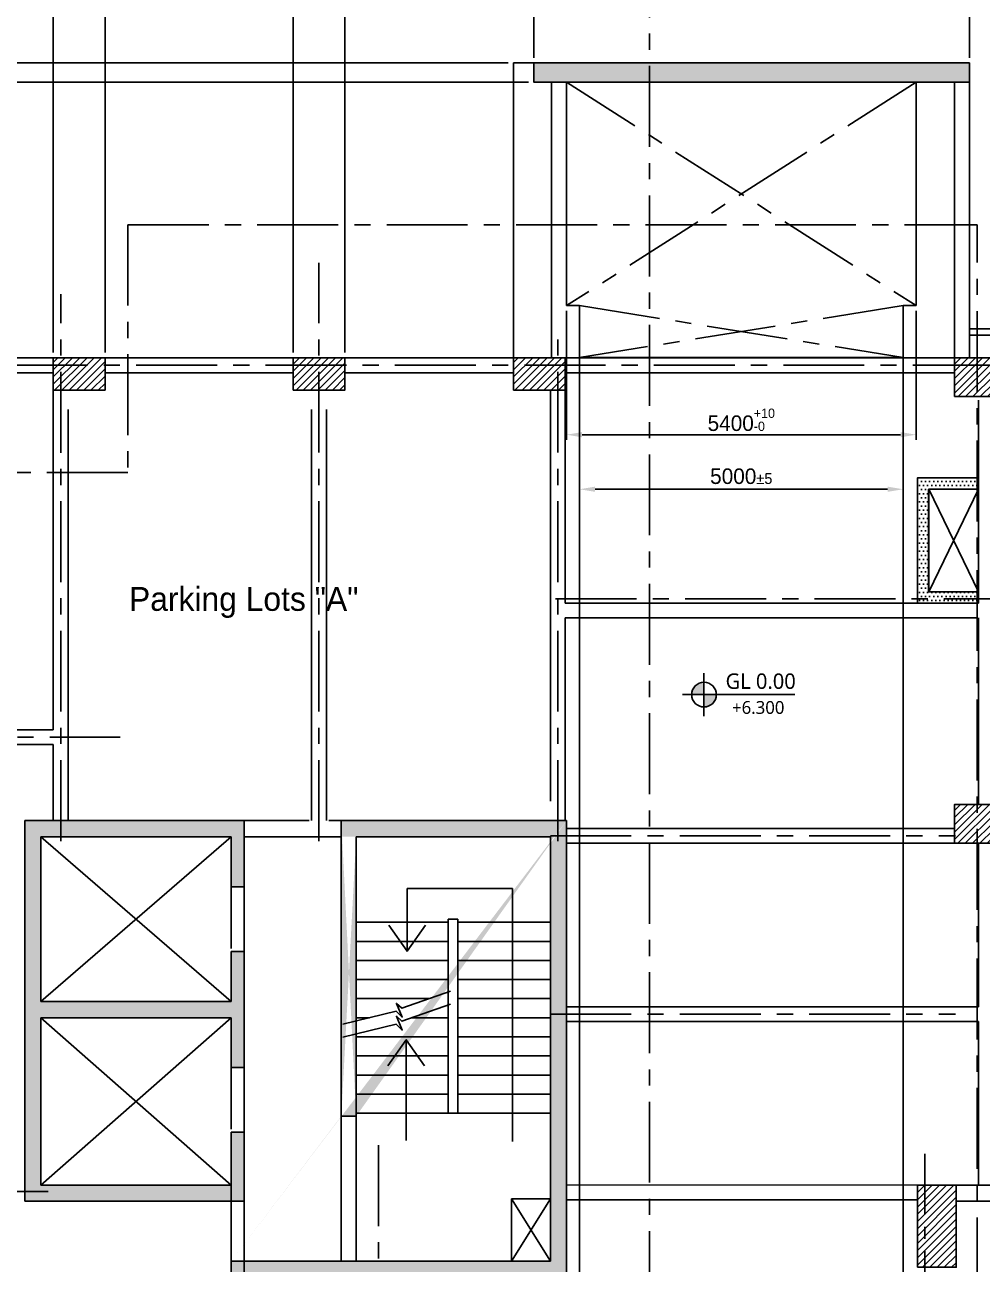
# Model space of a CAD drawing. Header units: millimetres. Extents: x -5 to 1510635, y -6 to 71285.
# Drawn here: x 455920 to 470713, y 18642 to 37788 of the extents above; entities that cross this region are included whole.
import ezdxf

# ---------------------------------------------------------------- set-up
doc = ezdxf.new("R2010")
doc.units = ezdxf.units.MM
doc.header["$LTSCALE"] = 1000
for name, pattern in [('CENTER', [2, 1.25, -0.25, 0.25, -0.25]), ('HIDDEN', [0.375, 0.25, -0.125]), ('S-BM-1ST$0$HIDDEN', [9.524999999999999, 6.35, -3.175]), ('S-COL 1ST$0$HIDDEN', [9.524999999999999, 6.35, -3.175])]:
    doc.linetypes.add(name, pattern=pattern)
for name, color, linetype in [('1', 1, 'CENTER'), ('3', 3, 'Continuous'), ('A-SYM', 6, 'Continuous'), ('MP-1', 1, 'CENTER'), ('MP-4', 4, 'HIDDEN'), ('MP-8', 8, 'Continuous'), ('S-BM-1ST$0$S-BEAM', 21, 'Continuous'), ('S-BM-1ST$0$S-BEAMS-1', 21, 'Continuous'), ('S-BM-1ST$0$S-HATCH-DROP', 11, 'Continuous'), ('S-BM-1ST$0$SDIM-2', 11, 'Continuous'), ('S-COL 1ST$0$GRD RC WALL', 31, 'Continuous'), ('S-COL 1ST$0$S-COL-1', 31, 'Continuous'), ('S-COL 1ST$0$S-COL-HATCH', 11, 'Continuous'), ('S-COL 1ST$0$S-RCWALL', 31, 'Continuous'), ('S-COL 1ST$0$S-RCWALL-HACH', 21, 'Continuous'), ('S-CUTL', 11, 'Continuous'), ('S-GRID', 11, 'CENTER'), ('SDIM-2', 11, 'Continuous')]:
    doc.layers.add(name, color=color, linetype=linetype)
doc.layers.add('OPENING ELE 0.09', color=35, linetype='Continuous', lineweight=9)
doc.styles.add('GHD', font='OUTLINE', dxfattribs={"bigfont": 'GHD'})
doc.styles.add('TEXT', font='romans.shx', dxfattribs={"width": 0.75})
doc.styles.add('맑은고딕', font='malgun.ttf', dxfattribs={"height": 800})
doc.dimstyles.new('MET-100', dxfattribs={"dimscale": 100, "dimtxt": 2, "dimasz": 2, "dimexe": 2, "dimexo": 2, "dimgap": 0.5, "dimtad": 1, "dimdec": 0, "dimdsep": 46, "dimtxsty": 'TEXT', "dimblk1": 'OBLIQUE', "dimblk2": 'OBLIQUE', "dimsah": 1, "dimcen": 0, "dimdle": 2, "dimclrd": 11, "dimclre": 11, "dimclrt": 21, "dimadec": 0, "dimazin": 0, "dimtfac": 0.8, "dimtdec": 0, "dimtofl": 0, "dimtmove": 0, "dimatfit": 3, "dimfxl": 1, "dimtolj": 1, "dimtzin": 0, "dimarcsym": 0})
doc.dimstyles.new('MPS2', dxfattribs={"dimscale": 100, "dimtxt": 3, "dimasz": 3, "dimexe": 1, "dimexo": 1, "dimgap": 1, "dimtad": 1, "dimzin": 12, "dimdsep": 46, "dimtxsty": 'Standard', "dimcen": 1, "dimclrd": 1, "dimclre": 1, "dimclrt": 7, "dimazin": 2, "dimtfac": 1, "dimtmove": 0, "dimatfit": 3, "dimfxl": 1, "dimarcsym": 0})
pattern_1 = [(0, (0, 0), (31.75, 63.5), [0, -63.5])]

# ---------------------------------------------------------------- blocks, each defined once
blk = doc.blocks.new('S-COL 1ST')
at = {"layer": 'S-COL 1ST$0$S-COL-HATCH'}
h = blk.add_hatch(dxfattribs=at)
h.set_pattern_fill('ANSI31', color=256, scale=25)
h.set_pattern_definition([(45, (7474.717989202589, 18780), (-56.1266007566822, 56.12660075668221), [])])
h.paths.add_polyline_path([(4007211.345289174, -137938.8001942993), (4008011.345289174, -137938.8001942993), (4008011.345289174, -137438.8001942993), (4007211.345289174, -137438.8001942993)])
h = blk.add_hatch(dxfattribs=at)
h.set_pattern_fill('ANSI31', color=256, scale=25)
h.set_pattern_definition([(45, (10979.71798920305, 18780), (-56.1266007566822, 56.12660075668221), [])])
h.paths.add_polyline_path([(4010916.345289174, -137938.8001942993), (4011716.345289174, -137938.8001942993), (4011716.345289174, -137438.8001942993), (4010916.345289174, -137438.8001942993)])
h = blk.add_hatch(dxfattribs=at)
h.set_pattern_fill('ANSI31', color=256, scale=25)
h.set_pattern_definition([(45, (14584.71798920259, 18780), (-56.1266007566822, 56.12660075668221), [])])
h.paths.add_polyline_path([(4014321.345289174, -137938.8001942993), (4015121.345289174, -137938.8001942993), (4015121.345289174, -137438.8001942993), (4014321.345289174, -137438.8001942993)])
h = blk.add_hatch(dxfattribs=at)
h.set_pattern_fill('ANSI31', color=256, scale=25)
h.set_pattern_definition([(45, (21199.71798920259, 18780), (-56.1266007566822, 56.12660075668221), [])])
h.paths.add_polyline_path([(4021136.345289174, -138038.8001942993), (4021736.345289174, -138038.8001942993), (4021736.345289174, -137438.8001942993), (4021136.345289174, -137438.8001942993)])
h = blk.add_hatch(dxfattribs=at)
h.set_pattern_fill('ANSI31', color=256, scale=25)
h.set_pattern_definition([(45, (14235, 11880), (-56.1266007566822, 56.12660075668221), [])])
h.paths.add_polyline_path([(4021136.345289174, -144938.8001942993), (4021736.345289174, -144938.8001942993), (4021736.345289174, -144338.8001942993), (4021136.345289174, -144338.8001942993)])
h = blk.add_hatch(dxfattribs=at)
h.set_pattern_fill('ANSI31', color=256, scale=25)
h.set_pattern_definition([(45, (13659.99999999907, 5415.353347488708), (-56.1266007566822, 56.12660075668221), [])])
h.paths.add_polyline_path([(4020561.345289173, -151488.8001942993), (4021161.345289173, -151488.8001942993), (4021161.345289173, -150218.4468468106), (4020561.345289173, -150218.4468468106)])
at = {"layer": 'S-COL 1ST$0$S-RCWALL-HACH'}
h = blk.add_hatch(dxfattribs=at)
h.set_pattern_fill('DOTS', color=256, scale=40)
h.set_pattern_definition([(0, (0, -2), (31.75, 63.5), [0, -63.5])])
h.paths.add_polyline_path([(4014636.328522374, -132883.4990666909), (4021366.345289174, -132883.4990666909), (4021366.345289174, -133183.4990666909), (4014636.328522374, -133183.4990666909)])
h = blk.add_hatch(dxfattribs=at)
h.set_pattern_fill('DOTS', color=256, scale=40)
h.set_pattern_definition(pattern_1)
h.paths.add_polyline_path([(4020736.345289174, -139468.8001943004), (4021506.345289174, -139468.8001942993), (4021506.345289174, -139293.8001942993), (4020561.345289174, -139293.8001942993), (4020561.345289174, -141228.8001942993), (4021506.345289174, -141228.8001942993), (4021506.345289174, -141053.8001942993), (4020736.345289174, -141053.8001942993)])
h = blk.add_hatch(dxfattribs=at)
h.set_pattern_fill('DOTS', color=256, scale=40)
h.set_pattern_definition(pattern_1)
h.paths.add_polyline_path([(4009961.720289057, -145611.3001942993), (4010161.720289057, -145611.3001942993), (4010161.720289057, -144588.8001942993), (4006771.720289052, -144588.8001942993), (4006771.720289052, -150468.8001942994), (4010161.591443183, -150469.2091906754), (4010161.720289058, -149401.3001942993), (4009961.720289056, -149401.3001942993), (4009961.720289056, -150218.8001942993), (4007021.720289056, -150218.8001942994), (4007021.720289057, -147633.8001942993), (4009961.720289057, -147633.8001942993), (4009961.720289056, -148401.3001942992), (4010161.720289057, -148401.3001942993), (4010161.720289057, -146611.3001942993), (4009961.720289056, -146611.3001942993), (4009961.720289057, -147383.8001942993), (4007021.720289056, -147383.8001942993), (4007021.720289057, -144838.8001942993), (4009961.720289057, -144838.8001942993)])
edge = h.paths.add_edge_path()
edge.add_line((4009961.720289057, -150218.4213454987), (4009961.720289057, -151393.4213454988))
edge.add_line((4010161.449725861, -151643.8001942994), (4009961.720289057, -151643.4213454988))
h = blk.add_hatch(dxfattribs=at)
h.set_pattern_fill('DOTS', color=256, scale=40)
h.set_pattern_definition(pattern_1)
edge = h.paths.add_edge_path()
edge.add_line((4011661.77428559, -144588.8001474747), (4011661.77428559, -144838.8023326244))
edge.add_line((4015141.77428559, -144588.7980091494), (4011661.77428559, -144588.8001474747))
edge.add_line((4014891.774285589, -144838.8001942992), (4011891.774285589, -144838.802379449))
edge.add_line((4014891.774285589, -144838.8001942992), (4014891.814697843, -151393.7980091496))
edge.add_line((4015141.755883216, -151643.8633635959), (4015141.77428559, -144588.8001942992))
edge.add_line((4011891.774285589, -149153.8002411238), (4011891.774285589, -144838.802379449))
edge.add_line((4011661.77428559, -149153.8001942992), (4011661.774285589, -144588.8001474747))
edge.add_line((4011891.77428559, -149153.8002411239), (4011661.774285591, -149153.8001942992))
edge.add_line((4009961.720289057, -151393.4213454988), (4014891.814697843, -151393.7980091496))
edge.add_line((4015141.543804433, -151643.8633597682), (4009961.720289057, -151643.4213454988))
edge.add_line((4009961.720289057, -151643.4213454988), (4009961.720289057, -151393.4213454988))
at = {"layer": 'S-COL 1ST$0$GRD RC WALL', "elevation": -3.577563258482517e-09}
blk.add_lwpolyline([(4014636.328522374, -132883.4990666909), (4021366.345289174, -132883.4990666909), (4021366.345289174, -133183.4990666909), (4014636.328522374, -133183.4990666909)], close=True, dxfattribs=at)
at = {"layer": 'S-COL 1ST$0$S-COL-1'}
for p, q in [((4008011.345289174, -137688.8001942993, -2.687499661245865e-09), (4008011.345289174, -137438.8153288094)), ((4015121.345289174, -137688.8001942993, -1.160317501004751e-08), (4015121.345289174, -137438.8153288094, -8.91567534880164e-09)), ((4015141.77428559, -144588.7980091494, 1.244480731055391e-08), (4011661.77428559, -144588.8001474747, 5.577955311440209e-08)), ((4011661.77428559, -144588.8001474747, 5.577955311440209e-08), (4011661.77428559, -144838.8023326244, 9.713417412034882e-08)), ((4011661.77428559, -149153.8001942992, 5.577955311428009e-08), (4011661.774285589, -144588.8001474747, 5.577955311441564e-08)), ((4015141.755883216, -151643.8633635959, -1.979854190820201e-07), (4015141.77428559, -144588.8001942992, 5.883627377251154e-08)), ((4014891.774285589, -144838.8001942992, 5.672848915374908e-08), (4011891.774285589, -144838.802379449, 5.672848915379989e-08)), ((4011891.774285589, -149153.8002411238, 5.672848915378631e-08), (4011891.774285589, -144838.802379449, 5.672848915380618e-08)), ((4014891.774285589, -144838.8001942992, 5.672848915378884e-08), (4014891.814697843, -151393.7980091496, -1.511965894915522e-07)), ((4011891.77428559, -149153.8002411239, 5.682730685099589e-09), (4011661.774285591, -149153.8001942992, 4.733794645593373e-09)), ((4009961.720289057, -151643.4213454988, 5.106110194604089e-08), (4009961.720289057, -151393.4213454988, 5.106110194612051e-08)), ((4009961.720289057, -151393.4213454988, 5.106110194610187e-08), (4014891.814697843, -151393.7980091496, -1.511965894915522e-07))]:
    blk.add_line(p, q, dxfattribs=at)
for points in [[(4007211.345289174, -137938.8001942993), (4008011.345289174, -137938.8001942993), (4008011.345289174, -137438.8001942993), (4007211.345289174, -137438.8001942993)], [(4010916.345289174, -137938.8001942993), (4011716.345289174, -137938.8001942993), (4011716.345289174, -137438.8001942993), (4010916.345289174, -137438.8001942993)]]:
    blk.add_lwpolyline(points, close=True, dxfattribs=at)
for points, elevation in [([(4014321.345289174, -137938.8001942993), (4015121.345289174, -137938.8001942993), (4015121.345289174, -137438.8001942993), (4014321.345289174, -137438.8001942993)], -8.91567534880164e-09), ([(4021136.345289174, -138038.8001942993), (4021736.345289174, -138038.8001942993), (4021736.345289174, -137438.8001942993), (4021136.345289174, -137438.8001942993)], 1.39519955775181e-08), ([(4021136.345289174, -144938.8001942993), (4021736.345289174, -144938.8001942993), (4021736.345289174, -144338.8001942993), (4021136.345289174, -144338.8001942993)], 1.395199557751789e-08), ([(4020561.345289173, -151488.8001942993), (4021161.345289173, -151488.8001942993), (4021161.345289173, -150218.4468468106), (4020561.345289173, -150218.4468468106)], 1.169739984468827e-08)]:
    blk.add_lwpolyline(points, close=True, dxfattribs=dict(at, elevation=elevation))
at = {"layer": 'S-COL 1ST$0$S-COL-1', "elevation": 1.39519955775181e-08}
blk.add_lwpolyline([(4021506.345289174, -139293.8001942993), (4020561.345289174, -139293.8001942993), (4020561.345289174, -141228.8001942993), (4021506.345289174, -141228.8001942993), (4021506.345289174, -141053.8001942993), (4020736.345289174, -141053.8001942993), (4020736.345289174, -139468.8001943004), (4021506.345289174, -139468.8001942993), (4021506.345289174, -139293.8001942993)], dxfattribs=at)
at = {"layer": 'S-COL 1ST$0$S-RCWALL'}
for p, q in [((4006771.720289052, -144588.8001942993, 2.528651796695846e-08), (4010161.720289057, -144588.8001942993, 9.048614370923496e-09)), ((4006771.720289052, -144588.8001942993, -1.327836072010957e-08), (4006771.720289053, -150468.8001942994, -1.327836072010957e-08)), ((4010161.720289057, -145611.3001942993), (4010161.720289057, -144588.8001942993, 2.307891094867074e-08)), ((4007021.720289056, -147383.8001942993, -2.251210721471711e-08), (4007021.720289056, -144838.8001942993, 2.277218896879428e-08)), ((4007021.720289057, -144838.8001942993, -1.581623502414743e-09), (4009961.720289057, -144838.8001942993, -1.581623502414743e-09)), ((4009961.720289057, -145611.3001942993), (4009961.720289057, -144838.8001942993, 2.277218896879408e-08)), ((4009961.720289057, -145611.3001942993), (4010161.720289057, -145611.3001942993)), ((4009961.720289057, -147383.8001942993), (4009961.720289056, -146611.3001942993, 1.317501760894576e-08)), ((4009961.720289057, -146611.3001942993), (4010161.720289057, -146611.3001942993)), ((4010161.720289057, -148401.3001942993), (4010161.720289057, -146611.3001942993, 1.317501760894574e-08)), ((4007021.720289056, -147383.8001942993, -2.286797594700846e-08), (4009961.720289057, -147383.8001942993, -2.286797594700846e-08)), ((4007021.720289056, -150218.8001942994, 1.881628894017432e-08), (4007021.720289057, -147633.8001942993, -2.319946115485848e-08)), ((4007021.720289057, -147633.8001942993, -2.286797594700846e-08), (4009961.720289057, -147633.8001942993, -2.286797594700846e-08)), ((4009961.720289056, -148401.3001942993), (4009961.720289057, -147633.8001942993, -1.172420634730969e-09)), ((4009961.720289056, -148401.3001942992), (4010161.720289057, -148401.3001942992)), ((4009961.720289057, -150218.8001942993, 1.881628894017423e-08), (4009961.720289056, -149401.3001942993, -3.169458462619869e-09)), ((4009961.720289057, -149401.3001942993), (4010161.720289058, -149401.3001942993)), ((4010161.591443183, -150469.2091906754, -7.983455186807423e-09), (4010161.720289057, -149401.3001942993, -3.169458462619902e-09)), ((4007021.720289056, -150218.8001942987, -1.101807628740856e-08), (4009961.720289056, -150218.8001942993)), ((4006771.720289052, -150468.8001942994, -1.327836071049405e-08), (4010161.591443183, -150469.2091906754, -7.983455186804205e-09))]:
    blk.add_line(p, q, dxfattribs=at)
at = {"layer": 'S-COL 1ST$0$S-RCWALL', "linetype": 'S-COL 1ST$0$HIDDEN'}
for p, q in [((4009961.720289057, -145611.3001942993), (4009961.720289057, -146565.6103425858)), ((4010161.720289057, -145611.3001942993), (4010161.720289057, -146611.3001942993)), ((4009961.720289057, -148401.3001942992), (4009961.720289057, -149355.6103425857)), ((4010161.720289057, -148401.3001942992), (4010161.720289057, -149401.3001942992)), ((4009961.720289057, -150218.4213454987, 1.880588906893018e-08), (4009961.720289057, -151393.4213454988, 5.106110194610187e-08)), ((4025341.345289173, -150218.4468471063, 9.589615228500692e-09), (4021161.345289173, -150218.4468471063, 1.169739984468827e-08)), ((4010161.591443183, -150469.2091906754, -7.983455186804205e-09), (4010161.591443184, -151643.8001942994, -1.331039227849082e-08)), ((4025341.345289174, -150468.4468471012, 1.169739984711238e-08), (4021161.345289173, -150468.4468471012, 1.169739984468827e-08))]:
    blk.add_line(p, q, dxfattribs=at)
blk = doc.blocks.new('_Oblique')
at = {"layer": 'OPENING ELE 0.09', "color": 0, "lineweight": -2}
blk.add_line((-0.5, -0.5), (0.5, 0.5), dxfattribs=at)
blk = doc.blocks.new('1223333333')
at = {"layer": 'A-SYM'}
h = blk.add_hatch(color=256, dxfattribs=at)
h.paths.add_polyline_path([(-984, 3.7252903e-09), (-984, 96, 0.4142135623731004), (-1080, 0)])
h.paths.add_polyline_path([(-888, 3.7252903e-09), (-984, 3.7252903e-09), (-984, -95.9999999962747, 0.4142135623730898)])
blk.add_line((-984, 168), (-984, -168), dxfattribs=at)
blk.add_lwpolyline([(-1152, 0), (-297.6054488271475, 0), (-276.9027150697074, 0)], dxfattribs=at)
blk.add_circle((-984, 0), 96, dxfattribs=at)
blk = doc.blocks.new('*D231')
at = {"layer": 'DEFPOINTS', "color": 0, "linetype": 'ByBlock', "transparency": 16777216}
for p in [(456360.1900738492, 38369.49775428895), (452530.4720846596, 32644.3531070475), (456360.1900738492, 32644.3531070475)]:
    blk.add_point(p, dxfattribs=at)
at = {"layer": 'MP-8', "color": 1, "linetype": 'ByBlock', "lineweight": -2, "transparency": 16777216}
for p, q in [((452530.4720846596, 32724.3531070475), (452530.4720846596, 38449.49775428895)), ((452770.4720846596, 38369.49775428895), (456120.1900738492, 38369.49775428895)), ((456360.1900738492, 32724.3531070475), (456360.1900738492, 38449.49775428895))]:
    blk.add_line(p, q, dxfattribs=at)
at = {"layer": 'MP-8', "color": 1, "linetype": 'ByBlock', "transparency": 16777216}
for points in [[(452770.4720846596, 38409.49775428895), (452770.4720846596, 38329.49775428895), (452530.4720846596, 38369.49775428895)], [(456120.1900738492, 38409.49775428895), (456120.1900738492, 38329.49775428895), (456360.1900738492, 38369.49775428895)]]:
    blk.add_solid(points, dxfattribs=at)
at = {"layer": 'MP-8', "color": 7, "linetype": 'ByBlock', "transparency": 16777216, "insert": (454445.3310792544, 38569.49775428895), "char_height": 240, "attachment_point": 5}
blk.add_mtext('3830', dxfattribs=at)
blk = doc.blocks.new('*D232')
at = {"layer": 'DEFPOINTS', "color": 0, "linetype": 'ByBlock', "transparency": 16777216}
for p in [(457160.1900738492, 38369.49775428895), (456360.1900738492, 32644.3531070475), (457160.1900738492, 32644.33797253738)]:
    blk.add_point(p, dxfattribs=at)
at = {"layer": 'MP-8', "color": 1, "linetype": 'ByBlock', "lineweight": -2, "transparency": 16777216}
for p, q in [((456360.1900738492, 32724.3531070475), (456360.1900738492, 38449.49775428895)), ((456600.1900738492, 38369.49775428895), (456920.1900738492, 38369.49775428895)), ((457160.1900738492, 32724.33797253738), (457160.1900738492, 38449.49775428895))]:
    blk.add_line(p, q, dxfattribs=at)
at = {"layer": 'MP-8', "color": 1, "linetype": 'ByBlock', "transparency": 16777216}
for points in [[(456600.1900738492, 38409.49775428895), (456600.1900738492, 38329.49775428895), (456360.1900738492, 38369.49775428895)], [(456920.1900738492, 38409.49775428895), (456920.1900738492, 38329.49775428895), (457160.1900738492, 38369.49775428895)]]:
    blk.add_solid(points, dxfattribs=at)
at = {"layer": 'MP-8', "color": 7, "linetype": 'ByBlock', "transparency": 16777216, "insert": (456760.1900738492, 38569.49775428895), "char_height": 240, "attachment_point": 5}
blk.add_mtext('800', dxfattribs=at)
blk = doc.blocks.new('*D233')
at = {"layer": 'DEFPOINTS', "color": 0, "linetype": 'ByBlock', "transparency": 16777216}
for p in [(460065.1900738496, 38369.49775428895), (457160.1900738492, 32644.33797253738), (460065.1900738496, 32644.3531070475)]:
    blk.add_point(p, dxfattribs=at)
at = {"layer": 'MP-8', "color": 1, "linetype": 'ByBlock', "lineweight": -2, "transparency": 16777216}
for p, q in [((457160.1900738492, 32724.33797253738), (457160.1900738492, 38449.49775428895)), ((457400.1900738492, 38369.49775428895), (459825.1900738496, 38369.49775428895)), ((460065.1900738496, 32724.3531070475), (460065.1900738496, 38449.49775428895))]:
    blk.add_line(p, q, dxfattribs=at)
at = {"layer": 'MP-8', "color": 1, "linetype": 'ByBlock', "transparency": 16777216}
for points in [[(457400.1900738492, 38409.49775428895), (457400.1900738492, 38329.49775428895), (457160.1900738492, 38369.49775428895)], [(459825.1900738496, 38409.49775428895), (459825.1900738496, 38329.49775428895), (460065.1900738496, 38369.49775428895)]]:
    blk.add_solid(points, dxfattribs=at)
at = {"layer": 'MP-8', "color": 7, "linetype": 'ByBlock', "transparency": 16777216, "insert": (458612.6900738494, 38569.49775428895), "char_height": 240, "attachment_point": 5}
blk.add_mtext('2905', dxfattribs=at)
blk = doc.blocks.new('*D234')
at = {"layer": 'DEFPOINTS', "color": 0, "linetype": 'ByBlock', "transparency": 16777216}
for p in [(460865.1900738496, 38369.49775428895), (460065.1900738496, 32644.3531070475), (460865.1900738496, 32644.34371800501)]:
    blk.add_point(p, dxfattribs=at)
at = {"layer": 'MP-8', "color": 1, "linetype": 'ByBlock', "lineweight": -2, "transparency": 16777216}
for p, q in [((460065.1900738496, 32724.3531070475), (460065.1900738496, 38449.49775428895)), ((460305.1900738496, 38369.49775428895), (460625.1900738496, 38369.49775428895)), ((460865.1900738496, 32724.34371800501), (460865.1900738496, 38449.49775428895))]:
    blk.add_line(p, q, dxfattribs=at)
at = {"layer": 'MP-8', "color": 1, "linetype": 'ByBlock', "transparency": 16777216}
for points in [[(460305.1900738496, 38409.49775428895), (460305.1900738496, 38329.49775428895), (460065.1900738496, 38369.49775428895)], [(460625.1900738496, 38409.49775428895), (460625.1900738496, 38329.49775428895), (460865.1900738496, 38369.49775428895)]]:
    blk.add_solid(points, dxfattribs=at)
at = {"layer": 'MP-8', "color": 7, "linetype": 'ByBlock', "transparency": 16777216, "insert": (460465.1900738496, 38569.49775428895), "char_height": 240, "attachment_point": 5}
blk.add_mtext('800', dxfattribs=at)
blk = doc.blocks.new('*D235')
at = {"layer": 'DEFPOINTS', "color": 0, "linetype": 'ByBlock', "transparency": 16777216}
for p in [(463785.1733070491, 38369.49775428895), (463785.1733070491, 37199.6542346559, -5.609695977174286e-08), (460865.1900738496, 32644.34371800501)]:
    blk.add_point(p, dxfattribs=at)
at = {"layer": 'MP-8', "color": 1, "linetype": 'ByBlock', "lineweight": -2, "transparency": 16777216}
for p, q in [((460865.1900738496, 32724.34371800501), (460865.1900738496, 38449.49775428895)), ((461105.1900738496, 38369.49775428895), (463545.1733070491, 38369.49775428895)), ((463785.1733070491, 37279.6542346559), (463785.1733070491, 38449.49775428895))]:
    blk.add_line(p, q, dxfattribs=at)
at = {"layer": 'MP-8', "color": 1, "linetype": 'ByBlock', "transparency": 16777216}
for points in [[(461105.1900738496, 38409.49775428895), (461105.1900738496, 38329.49775428895), (460865.1900738496, 38369.49775428895)], [(463545.1733070491, 38409.49775428895), (463545.1733070491, 38329.49775428895), (463785.1733070491, 38369.49775428895)]]:
    blk.add_solid(points, dxfattribs=at)
at = {"layer": 'MP-8', "color": 7, "linetype": 'ByBlock', "transparency": 16777216, "insert": (462325.1816904494, 38569.49775428895), "char_height": 240, "attachment_point": 5}
blk.add_mtext('2920', dxfattribs=at)
blk = doc.blocks.new('*D236')
at = {"layer": 'DEFPOINTS', "color": 0, "linetype": 'ByBlock', "transparency": 16777216}
for p in [(470515.1900738497, 38369.49775428895), (463785.1733070491, 37199.6542346559, -5.609695977174286e-08), (470515.1900738497, 37199.6542346559, -5.60969597717427e-08)]:
    blk.add_point(p, dxfattribs=at)
at = {"layer": 'MP-8', "color": 1, "linetype": 'ByBlock', "lineweight": -2, "transparency": 16777216}
for p, q in [((463785.1733070491, 37279.6542346559), (463785.1733070491, 38449.49775428895)), ((464025.1733070491, 38369.49775428895), (470275.1900738497, 38369.49775428895)), ((470515.1900738497, 37279.6542346559), (470515.1900738497, 38449.49775428895))]:
    blk.add_line(p, q, dxfattribs=at)
at = {"layer": 'MP-8', "color": 1, "linetype": 'ByBlock', "transparency": 16777216}
for points in [[(464025.1733070491, 38409.49775428895), (464025.1733070491, 38329.49775428895), (463785.1733070491, 38369.49775428895)], [(470275.1900738497, 38409.49775428895), (470275.1900738497, 38329.49775428895), (470515.1900738497, 38369.49775428895)]]:
    blk.add_solid(points, dxfattribs=at)
at = {"layer": 'MP-8', "color": 7, "linetype": 'ByBlock', "transparency": 16777216, "insert": (467150.1816904494, 38569.49775428895), "char_height": 240, "attachment_point": 5}
blk.add_mtext('6730', dxfattribs=at)
blk = doc.blocks.new('*D237')
at = {"layer": 'DEFPOINTS', "color": 0, "linetype": 'ByBlock', "transparency": 16777216}
for p in [(471335.1900753273, 38369.49775428895), (470515.1900738497, 37199.6542346559, -5.60969597717427e-08), (471335.1900753273, 33091.3531070475, -4.082199666856519e-08)]:
    blk.add_point(p, dxfattribs=at)
at = {"layer": 'MP-8', "color": 1, "linetype": 'ByBlock', "lineweight": -2, "transparency": 16777216}
for p, q in [((470515.1900738497, 37279.6542346559), (470515.1900738497, 38449.49775428895)), ((470755.1900738497, 38369.49775428895), (471095.1900753273, 38369.49775428895)), ((471335.1900753273, 33171.3531070475), (471335.1900753273, 38449.49775428895))]:
    blk.add_line(p, q, dxfattribs=at)
at = {"layer": 'MP-8', "color": 1, "linetype": 'ByBlock', "transparency": 16777216}
for points in [[(470755.1900738497, 38409.49775428895), (470755.1900738497, 38329.49775428895), (470515.1900738497, 38369.49775428895)], [(471095.1900753273, 38409.49775428895), (471095.1900753273, 38329.49775428895), (471335.1900753273, 38369.49775428895)]]:
    blk.add_solid(points, dxfattribs=at)
at = {"layer": 'MP-8', "color": 7, "linetype": 'ByBlock', "transparency": 16777216, "insert": (470925.1900745885, 38569.49775428895), "char_height": 240, "attachment_point": 5}
blk.add_mtext('820', dxfattribs=at)
blk = doc.blocks.new('*D239')
at = {"layer": 'DEFPOINTS', "color": 0, "linetype": 'ByBlock', "transparency": 16777216}
for p in [(447525.3481768407, 39199.31690352096), (447525.3481768407, 32644.3531070475, -4.082199666857196e-08), (477465.0968746996, 20311.70645424048, -4.082199666856519e-08)]:
    blk.add_point(p, dxfattribs=at)
at = {"layer": 'MP-8', "color": 1, "linetype": 'ByBlock', "lineweight": -2, "transparency": 16777216}
for p, q in [((447525.3481768407, 32724.3531070475), (447525.3481768407, 39279.31690352096)), ((477465.0968746996, 20391.70645424048), (477465.0968746996, 39279.31690352096)), ((477225.0968746996, 39199.31690352096), (447765.3481768407, 39199.31690352096))]:
    blk.add_line(p, q, dxfattribs=at)
at = {"layer": 'MP-8', "color": 1, "linetype": 'ByBlock', "transparency": 16777216}
for points in [[(447765.3481768407, 39239.31690352096), (447765.3481768407, 39159.31690352096), (447525.3481768407, 39199.31690352096)], [(477225.0968746996, 39239.31690352096), (477225.0968746996, 39159.31690352096), (477465.0968746996, 39199.31690352096)]]:
    blk.add_solid(points, dxfattribs=at)
at = {"layer": 'MP-8', "color": 7, "linetype": 'ByBlock', "transparency": 16777216, "insert": (462495.2225257701, 39399.31690352096), "char_height": 240, "attachment_point": 5}
blk.add_mtext('29940', dxfattribs=at)
blk = doc.blocks.new('*D240')
at = {"layer": 'DEFPOINTS', "color": 0, "linetype": 'ByBlock', "transparency": 16777216}
for p in [(463470.1900738493, 37199.6542346559, -6.143507186205521e-08), (444835.804371323, 36899.6542346559), (463785.1733070491, 36899.6542346559, -5.609695977174286e-08)]:
    blk.add_point(p, dxfattribs=at)
at = {"layer": 'MP-8', "color": 1, "linetype": 'ByBlock', "lineweight": -2, "transparency": 16777216}
for p, q in [((444835.804371323, 37439.6542346559), (444835.804371323, 37679.6542346559)), ((463390.1900738493, 37199.6542346559), (444755.804371323, 37199.6542346559)), ((444835.804371323, 37199.6542346559), (444835.804371323, 36899.6542346559)), ((463705.1733070491, 36899.6542346559), (444755.804371323, 36899.6542346559)), ((444835.804371323, 36659.6542346559), (444835.804371323, 36419.6542346559))]:
    blk.add_line(p, q, dxfattribs=at)
at = {"layer": 'MP-8', "color": 1, "linetype": 'ByBlock', "transparency": 16777216}
for points in [[(444795.804371323, 37439.6542346559), (444875.804371323, 37439.6542346559), (444835.804371323, 37199.6542346559)], [(444795.804371323, 36659.6542346559), (444875.804371323, 36659.6542346559), (444835.804371323, 36899.6542346559)]]:
    blk.add_solid(points, dxfattribs=at)
at = {"layer": 'MP-8', "color": 7, "linetype": 'ByBlock', "transparency": 16777216, "insert": (444635.804371323, 37049.65423465597), "char_height": 240, "attachment_point": 5, "rotation": 90}
blk.add_mtext('300', dxfattribs=at)
blk = doc.blocks.new('*D241')
at = {"layer": 'DEFPOINTS', "color": 0, "linetype": 'ByBlock', "transparency": 16777216}
for p in [(463785.1733070491, 36899.6542346559, -5.609695977174286e-08), (444835.804371323, 32644.3531070475), (447525.3481768407, 32644.3531070475, -4.082199666857196e-08)]:
    blk.add_point(p, dxfattribs=at)
at = {"layer": 'MP-8', "color": 1, "linetype": 'ByBlock', "lineweight": -2, "transparency": 16777216}
for p, q in [((463705.1733070491, 36899.6542346559), (444755.804371323, 36899.6542346559)), ((444835.804371323, 36659.6542346559), (444835.804371323, 32884.3531070475)), ((447445.3481768407, 32644.3531070475), (444755.804371323, 32644.3531070475))]:
    blk.add_line(p, q, dxfattribs=at)
at = {"layer": 'MP-8', "color": 1, "linetype": 'ByBlock', "transparency": 16777216}
for points in [[(444795.804371323, 36659.6542346559), (444875.804371323, 36659.6542346559), (444835.804371323, 36899.6542346559)], [(444795.804371323, 32884.3531070475), (444875.804371323, 32884.3531070475), (444835.804371323, 32644.3531070475)]]:
    blk.add_solid(points, dxfattribs=at)
at = {"layer": 'MP-8', "color": 7, "linetype": 'ByBlock', "transparency": 16777216, "insert": (444635.804371323, 34772.00367085177), "char_height": 240, "attachment_point": 5, "rotation": 90}
blk.add_mtext('4255', dxfattribs=at)
blk = doc.blocks.new('*D252')
at = {"layer": 'DEFPOINTS', "color": 0, "linetype": 'ByBlock', "transparency": 16777216}
for p in [(443867.3647283935, 37199.6542346559), (463470.1900738493, 37199.6542346559, -6.143507186205521e-08), (448635.4720846439, 12814.3531070475, -4.082199666856519e-08)]:
    blk.add_point(p, dxfattribs=at)
at = {"layer": 'MP-8', "color": 1, "linetype": 'ByBlock', "lineweight": -2, "transparency": 16777216}
for p, q in [((463390.1900738493, 37199.6542346559), (443787.3647283935, 37199.6542346559)), ((443867.3647283935, 13054.3531070475), (443867.3647283935, 36959.6542346559)), ((448555.4720846439, 12814.3531070475), (443787.3647283935, 12814.3531070475))]:
    blk.add_line(p, q, dxfattribs=at)
at = {"layer": 'MP-8', "color": 1, "linetype": 'ByBlock', "transparency": 16777216}
for points in [[(443827.3647283935, 36959.6542346559), (443907.3647283935, 36959.6542346559), (443867.3647283935, 37199.6542346559)], [(443827.3647283935, 13054.3531070475), (443907.3647283935, 13054.3531070475), (443867.3647283935, 12814.3531070475)]]:
    blk.add_solid(points, dxfattribs=at)
at = {"layer": 'MP-8', "color": 7, "linetype": 'ByBlock', "transparency": 16777216, "insert": (443667.3647283935, 25007.00367085178), "char_height": 240, "attachment_point": 5, "rotation": 90}
blk.add_mtext('24385', dxfattribs=at)
blk = doc.blocks.new('*D253')
at = {"layer": 'DEFPOINTS', "color": 0, "linetype": 'ByBlock', "transparency": 16777216}
for p in [(464290.1900738497, 33449.65423465591, -7.335936848230151e-08), (469690.1900738502, 33449.65423465587, -7.754331672967721e-08), (469690.1900738502, 31456.25194959145)]:
    blk.add_point(p, dxfattribs=at)
at = {"layer": 'MP-8', "color": 1, "linetype": 'ByBlock', "lineweight": -2, "transparency": 16777216}
for p, q in [((464290.1900738497, 33369.65423465591), (464290.1900738497, 31376.25194959145)), ((469690.1900738502, 33369.65423465587), (469690.1900738502, 31376.25194959145)), ((464530.1900738497, 31456.25194959145), (469450.1900738502, 31456.25194959145))]:
    blk.add_line(p, q, dxfattribs=at)
at = {"layer": 'MP-8', "color": 1, "linetype": 'ByBlock', "transparency": 16777216}
for points in [[(464530.1900738497, 31496.25194959145), (464530.1900738497, 31416.25194959145), (464290.1900738497, 31456.25194959145)], [(469450.1900738502, 31496.25194959145), (469450.1900738502, 31416.25194959145), (469690.1900738502, 31456.25194959145)]]:
    blk.add_solid(points, dxfattribs=at)
at = {"layer": 'MP-8', "color": 7, "linetype": 'ByBlock', "transparency": 16777216, "insert": (466990.19007385, 31685.05194959145), "char_height": 240, "attachment_point": 5}
blk.add_mtext('5400{\\H144.000000;\\S+10^ -0;}', dxfattribs=at)
blk = doc.blocks.new('*D254')
at = {"layer": 'DEFPOINTS', "color": 0, "linetype": 'ByBlock', "transparency": 16777216}
for p in [(464490.1900738497, 30613.39711590053, -7.754331672970432e-08), (469490.1900738502, 30613.39711590053, -7.754331672970432e-08), (469490.1900738502, 30613.39711590053)]:
    blk.add_point(p, dxfattribs=at)
at = {"layer": 'MP-8', "color": 1, "linetype": 'ByBlock', "lineweight": -2, "transparency": 16777216}
blk.add_line((464730.1900738497, 30613.39711590053), (469250.1900738502, 30613.39711590053), dxfattribs=at)
at = {"layer": 'MP-8', "color": 1, "linetype": 'ByBlock', "transparency": 16777216}
for points in [[(464730.1900738497, 30653.39711590053), (464730.1900738497, 30573.39711590053), (464490.1900738497, 30613.39711590053)], [(469250.1900738502, 30653.39711590053), (469250.1900738502, 30573.39711590053), (469490.1900738502, 30613.39711590053)]]:
    blk.add_solid(points, dxfattribs=at)
at = {"layer": 'MP-8', "color": 7, "linetype": 'ByBlock', "transparency": 16777216, "insert": (466990.19007385, 30813.39711590053), "char_height": 240, "attachment_point": 5}
blk.add_mtext('5000{\\H168.000000;±5}', dxfattribs=at)

msp = doc.modelspace()

# ---------------------------------------------------------------- linework, layer by layer
at = {"layer": '1'}
for p, q in [((465570.1900793728, 41152.20397292502, -4.17235690567665e-08), (465570.1900793729, 10119.38319333462, -4.17235690567665e-08)), ((457512.2695177115, 34699.6542346559, -6.4210297684973e-08), (457512.2695177115, 30872.93861450825, -6.4210297684973e-08)), ((457512.2695177115, 34699.6542346559, -6.421029768497305e-08), (470636.9382001982, 34699.6542346559, -6.421029768497305e-08)), ((470636.9382001982, 16115.54511186841, -3.268050068863809e-08), (470636.9382001982, 34699.6542346559, -3.268050068863809e-08)), ((457512.2695177115, 30872.93861450825, -6.4210297684973e-08), (442531.3406507504, 30872.93861450825, -6.4210297684973e-08))]:
    msp.add_line(p, q, dxfattribs=at)
at = {"layer": 'MP-1'}
for p, q in [((469690.1900738502, 36899.6542346559, -7.754331672962045e-08), (464290.1900738497, 33449.65423465591, -7.335936848230151e-08)), ((464290.1900738497, 36899.6542346559, -5.258610638978089e-08), (469690.1900738502, 33449.65423465589, -7.754331672970432e-08)), ((469490.1900738502, 33449.65423465589, -7.754331672970432e-08), (464490.1900738497, 32649.65423465591, -7.754331672970432e-08)), ((464490.1900738497, 33449.65423465591, -7.754331672970432e-08), (469490.1900738502, 32649.65423465591, -7.754331672970432e-08))]:
    msp.add_line(p, q, dxfattribs=at)
at = {"layer": 'MP-8'}
for p, q in [((464290.1900738497, 36899.6542346559, -5.258610638978089e-08), (464290.1900738497, 33449.65423465591, -7.335936848230151e-08)), ((469690.1900738502, 36899.6542346559, -7.754331672962045e-08), (469690.1900738502, 33449.65423465587, -7.754331672967721e-08)), ((464290.1900738497, 33449.65423465591, -7.754331672970432e-08), (464490.1900738497, 33449.65423465593, -7.754331672970432e-08)), ((464490.1900738497, 33449.65423465591, -7.754331672970432e-08), (464490.1900738497, 13494.28825127656, -7.754331672970432e-08)), ((469490.1900738502, 33449.65423465589, -7.754331672970432e-08), (469690.1900738502, 33449.65423465589, -7.754331672970432e-08)), ((469490.1900738502, 33449.65423465589, -7.754331672970432e-08), (469490.1900738502, 13494.28825127657, -7.754331672970432e-08)), ((464490.1900738497, 32649.65423465591, -7.754331672970432e-08), (469490.1900738502, 32649.65423465591, -7.754331672970432e-08))]:
    msp.add_line(p, q, dxfattribs=at)
at = {"layer": 'S-BM-1ST$0$S-BEAM', "linetype": 'S-BM-1ST$0$HIDDEN'}
for p, q in [((464060.1549744286, 36899.6542346559, -5.239681796235053e-08), (464060.1549744291, 32644.35310704756, -5.785750860358264e-08)), ((470285.1900738497, 32644.3531070475, -3.856740093575601e-08), (470285.1900738497, 36899.6542346559, -5.609695977174286e-08)), ((470515.1900738497, 32991.3531070475, -4.082199666856519e-08), (470515.1900738497, 32644.3531070475, -3.856740093574224e-08)), ((464090.2084067363, 32644.30650775417, -5.318384960091763e-08), (470285.1900738497, 32644.35310704753, -3.856740093575601e-08)), ((452530.4720846593, 32414.35310705463, -4.329448334116961e-08), (456360.1900738493, 32414.3531070475, -5.251939651326034e-08)), ((457160.1900738493, 32414.3531070475, -5.251939651326034e-08), (460065.1900738497, 32414.3531070475, -5.251939651326034e-08)), ((460865.1900738497, 32414.3531070475, -5.251939651326034e-08), (463470.1900738493, 32414.3531070475, -6.143507186206199e-08)), ((470285.1900738493, 32414.35310704753, -3.856740093574224e-08), (464270.1900738493, 32414.3531070475, -6.143507186206199e-08)), ((456360.1900738493, 26899.41680332454, -3.478328426633036e-08), (456360.1900738493, 32144.3531070475, -5.251939651326034e-08)), ((456590.1900738493, 25494.3531070475, -1.289244564237389e-08), (456589.8809595137, 32144.3531070475, -5.041161189453742e-08)), ((460350.4991881863, 25494.35462092489, -8.911388991980251e-08), (460350.4991881853, 32140.09753986745, -5.462718113198341e-08)), ((460580.4861865506, 25494.35344818988, -5.3130737478172e-08), (460580.1900738847, 32144.35154855935, -5.251939651326034e-08)), ((464040.1900738493, 32144.3531070475, -6.143507186206199e-08), (464040.1901362824, 25494.3550952661, -3.608363075794116e-08)), ((464270.1900738493, 32144.3531070475, -6.143507186206199e-08), (464270.1818989838, 28854.35310704753, -3.856740093574214e-08)), ((470655.1900738497, 31989.3531070475, -3.773647134496846e-08), (470655.1900738497, 29029.35310704747, -5.251939651326034e-08)), ((469889.7919883701, 29029.35310704645, -3.852068790441132e-08), (470655.1900738493, 29029.35310704645, -3.852088155515432e-08)), ((464270.1818989838, 28854.35310704753, -3.851926610614736e-08), (469710.1900738497, 28854.3531070475, -3.856740093574224e-08)), ((464270.1723372411, 28629.3531070475, -3.614257504923731e-08), (464270.1723372416, 25494.37120189259, 6.433901851339463e-09)), ((464270.1723372416, 28629.3531070475, -3.851926610614726e-08), (470655.1900738497, 28629.3531070475, -3.851926610614726e-08)), ((470655.1900738493, 28629.3531070475, -3.851926610614726e-08), (470655.1900738493, 25744.35310706284, -4.292978128729398e-08)), ((452335.7011795823, 26899.41680332445, -4.130472072494883e-08), (456360.1900738493, 26899.41680332454, -4.248859198861719e-08)), ((450850.2290169961, 26669.3531070466, -2.990807417619608e-08), (456360.1900738484, 26669.35310704456, -2.811641350827889e-08)), ((456360.1900738493, 25494.3531070475, -2.930804958419912e-08), (456360.1900738484, 26669.35310704456, -3.401092969169692e-08)), ((460315.4991881863, 25494.35310704765, -8.911389777576693e-08), (459310.5650737324, 25494.3531070475, -4.347078214233684e-08)), ((460811.6190702651, 25494.3552921972, 4.208731179875915e-09), (460615.4861865157, 25494.35500667803, -2.021238205116458e-09)), ((464290.6187572993, 25374.36876228126, 6.279964258945042e-09), (470285.1900738493, 25374.35290700884, -3.856740093574246e-08)), ((460811.6174760094, 25244.3531070475, 4.022730977221895e-08), (459310.5650737324, 25244.3531070475, -3.50832510775786e-08)), ((464290.6181573282, 25144.3531070475, -1.877778863197447e-09), (470285.1900738493, 25144.3531070475, -3.856740093574246e-08)), ((470655.1900738488, 25144.3531070475, -3.856740093574076e-08), (470655.1900738493, 22617.02978079184, -3.856740093574076e-08)), ((470655.1900738488, 22617.02978079184, -5.251939651326034e-08), (464290.6115650764, 22617.02978079184, -5.251939651326034e-08)), ((470655.1900738484, 22392.02978079184, -5.251939651326034e-08), (464290.6109781876, 22392.02978079184, -5.251939651326034e-08)), ((470655.1900738493, 22392.02978079184, -3.856740093574076e-08), (470655.1900738493, 19864.70645453618, -3.856740093574076e-08)), ((460810.6190702656, 20929.35310704762, 3.260156601019746e-09), (460810.619223293, 18689.35386055693, -8.827594409116357e-08)), ((461040.619070266, 20924.35306022293, -9.673953835408931e-08), (461040.6204965698, 18689.35396249962, -9.470511176311744e-08)), ((464285.6032547342, 19866.07768963766, -1.550527340747597e-07), (469710.1900738484, 19864.70645453618, -4.082199666857207e-08)), ((469710.1900738484, 19635.64006085691, -4.082199666857207e-08), (464285.6032547342, 19635.64026093576, -1.55052734074963e-07))]:
    msp.add_line(p, q, dxfattribs=at)
at = {"layer": 'S-BM-1ST$0$S-BEAM'}
for p, q in [((448125.3481768408, 32644.3531070475, -4.082199666857196e-08), (456570.1900738497, 32644.3531070475, -5.251939651326034e-08)), ((456608.1900738376, 32644.3531070475, -4.292978128729503e-08), (463470.1900738493, 32644.33797253738, -6.143507186206199e-08))]:
    msp.add_line(p, q, dxfattribs=at)
at = {"layer": 'S-BM-1ST$0$S-BEAM', "elevation": -5.251939651326034e-08}
msp.add_lwpolyline([(469889.7919883701, 30614.3531070475), (470655.1900738488, 30614.35310704747), (470655.1900738488, 29029.35310704747), (469889.7919883701, 29029.3531070475)], close=True, dxfattribs=at)
at = {"layer": 'S-BM-1ST$0$S-BEAMS-1'}
for p, q in [((463470.1900738493, 32644.3531070475, -6.143507186206876e-08), (463470.1900738493, 37199.6542346559, -6.143507186205521e-08)), ((463785.1733070492, 37199.6542346559, -5.609695977174376e-08), (463470.1900738493, 37199.6542346559, -6.143507186208231e-08)), ((470515.1900738497, 32991.3531070475, -3.991862347677179e-08), (470515.1900738497, 37199.6542346559, -5.60969597717427e-08)), ((461040.6192265094, 20974.52353307951, -5.886900247104418e-09), (461040.6192265094, 24243.1099205263, -5.886900247104418e-09))]:
    msp.add_line(p, q, dxfattribs=at)
at = {"layer": 'S-BM-1ST$0$S-BEAMS-1', "elevation": -4.082199666856519e-08}
for points in [[(448635.4720846481, 19649.2969273699), (448635.4720846481, 19649.2969273699), (448635.4720846439, 12814.3531070475), (477465.0968746861, 12814.3531070475), (477465.0968746996, 20311.70645424048), (475169.9435376624, 20311.70645424048), (475169.9435376624, 23840.0014285873), (473555.1235834808, 23840.0014285873), (473555.1235871009, 26419.3531070475), (471335.1900659242, 26419.35310993381), (471335.1900753273, 33091.3531070475), (470515.1900738497, 33091.3531070475), (470515.1900738497, 33091.3531070475)], [(448735.4720846481, 19649.2969273699), (448735.4720846481, 19649.2969273699), (448735.4720846439, 12914.3531070475), (477365.0968746861, 12914.3531070475), (477365.0968746996, 20211.70645424048), (475069.9435376624, 20211.70645424048), (475069.9435376624, 23740.0014285873), (473455.1235833402, 23740.0014285873), (473455.1235869603, 26319.35310718828), (471235.1900657836, 26319.35311007459), (471235.1900751867, 32991.3531070475), (470515.1900738497, 32991.3531070475), (470515.1900738497, 32991.3531070475)]]:
    msp.add_lwpolyline(points, dxfattribs=at)
at = {"layer": 'S-BM-1ST$0$S-HATCH-DROP'}
for p, q in [((470655.1900738488, 29029.35310704747, -3.855063760554367e-08), (469889.7919883701, 30614.3531070475, -5.251939651326034e-08)), ((470654.9687274235, 30614.35310704747, -3.855063760554367e-08), (469889.7919883701, 29029.35310704802, -5.251939651326034e-08))]:
    msp.add_line(p, q, dxfattribs=at)
at = {"layer": 'S-BM-1ST$0$SDIM-2'}
for p, q in [((462460.6190703391, 23974.06942806448, -6.358116402071552e-09), (462460.619070334, 20974.5235330771, -8.844368503466198e-08)), ((462610.6190703387, 23974.06942806422, -6.358116402071552e-09), (462460.6190703391, 23974.06942806448, -6.358116402071552e-09)), ((462610.6190703387, 23974.06942806422, -6.358116402071552e-09), (462610.6190703335, 20974.52353307939, -6.358116402071552e-09)), ((462460.6190703387, 23924.52353308245, -6.358116402067131e-09), (461035.6190704136, 23924.52353308245, -6.358116402067131e-09)), ((464035.6190702642, 23924.52353307951, 4.209092640547422e-09), (462610.6190703391, 23924.52353307951, 4.209092640547422e-09)), ((462460.6190703387, 23629.52353308245, -6.358116402067131e-09), (461035.6190704127, 23629.52353308248, -6.358116402067131e-09)), ((464035.6190702642, 23629.52353307951, 4.209092640547422e-09), (462610.6190703382, 23629.52353307954, 4.209092640547422e-09)), ((462460.6190703377, 23334.52353308242, -6.358116402067131e-09), (461035.6190704118, 23334.52353308245, -6.358116402067131e-09)), ((464035.6190702642, 23334.52353307951, 4.209092640547422e-09), (462610.6190703373, 23334.52353307951, 4.209092640547422e-09)), ((461035.6190704029, 23039.52353307951, 4.209092640547422e-09), (462460.6190703373, 23039.52353307951, 4.209092640547422e-09)), ((464035.6190702642, 23039.52353307951, 4.209092640547422e-09), (462610.6190703373, 23039.52353307951, 4.209092640547422e-09)), ((462168.525533782, 22744.52353307759, -5.886900247156921e-09), (461040.6192265108, 22744.52353307951, -5.886900247104458e-09)), ((464035.6190702642, 22744.52353307951, 4.209092640547422e-09), (462610.6190703363, 22744.52353307951, 4.209092640547422e-09)), ((461246.6730856994, 22449.52353307916, -5.88690024711404e-09), (461040.6192265103, 22449.52353307951, -5.886900247104458e-09)), ((461686.1724667145, 22449.52353307841, -5.886900247134488e-09), (461672.2778301752, 22449.52353307843, -5.88690024713384e-09)), ((462460.6190703363, 22449.5235330771, -5.886900247170513e-09), (461899.3118388845, 22449.52353307806, -5.886900247144401e-09)), ((464035.6190702642, 22449.52353307951, 4.209092640547422e-09), (462610.6190703359, 22449.52353307948, 4.209092640547422e-09)), ((462460.6190703359, 22154.5235330771, -5.8869002471705e-09), (461040.6192265098, 22154.52353307951, -5.886900247104445e-09)), ((464035.6190702642, 22154.52353307951, 4.209092640547422e-09), (462610.6190703363, 22154.52353307951, 4.209092640547422e-09)), ((462460.6190703354, 21859.5235330771, -5.886900247170487e-09), (461040.6192265094, 21859.52353307951, -5.886900247104432e-09)), ((464035.6190702642, 21859.52353307951, 4.209092640547422e-09), (462610.6190703345, 21859.52353307954, 4.209092640547422e-09)), ((462460.6190703349, 21564.5235330771, -5.886900247170487e-09), (461040.6192265103, 21564.52353307951, -5.886900247104418e-09)), ((464035.6190702642, 21564.52353307951, 4.209092640547422e-09), (462610.6190703345, 21564.52353307951, 4.209092640547422e-09)), ((462460.6190703345, 21269.5235330771, -5.886900247170487e-09), (461040.6192265098, 21269.52353307951, -5.886900247104418e-09)), ((464035.6190702642, 21269.52353307951, 4.209092640547422e-09), (462610.619070334, 21269.52353307951, 4.209092640547422e-09)), ((462460.619070334, 20974.5235330771, -5.886900247170487e-09), (461040.6192265094, 20974.52353307951, -5.886900247104418e-09)), ((462535.6190703335, 20974.52353307951, -6.358116402071552e-09), (462460.619070334, 20974.52353307951, -5.886900247104418e-09)), ((464035.6190702642, 20974.52353307951, 4.209092640547422e-09), (462535.6190703345, 20974.52353307951, 4.209092640547422e-09))]:
    msp.add_line(p, q, dxfattribs=at)
at = {"layer": 'S-BM-1ST$0$SDIM-2', "elevation": -6.421679635794863e-08}
for points in [[(462499.6694284595, 22861.12624482214), (461743.5058713072, 22594.86519425301), (461663.0983909807, 22671.80741325961), (461751.7189699515, 22458.64481689074), (461657.0975965034, 22550.1259486019), (460836.0300713783, 22348.86755842171)], [(462499.6694284595, 22660.92203411055), (461743.5058713072, 22394.66098354143), (461663.0983909807, 22471.60320254802), (461751.7189699515, 22258.44060617915), (461657.0975965034, 22349.92173789031), (460836.0300713783, 22148.66334771013)]]:
    msp.add_lwpolyline(points, dxfattribs=at)
at = {"layer": 'S-CUTL'}
for p, q in [((459110.5650737319, 22699.3531070475, -7.538737246026881e-08), (456170.5650737319, 25244.3531070475, -5.410102001567508e-08)), ((459110.5650737324, 25244.3531070468, -2.974720754422211e-08), (456170.5650737315, 22699.3531070475, -7.538737246026881e-08)), ((459110.5650737319, 22449.3531070475, -5.369181714799131e-08), (456170.5650737315, 19864.3531070482, -3.370310757316014e-08)), ((456170.5650737319, 22449.3531070475, -7.538737246026881e-08), (459110.5650737319, 19864.3531070475, -3.370310757308611e-08)), ((463440.6594825179, 19649.35529219726, -2.037159860048125e-07), (464040.6594825179, 18689.35529219726, -2.037159860048125e-07)), ((464040.6594825179, 19649.35529219726, -2.039728245527872e-07), (463440.6594825179, 18689.35529219726, -2.037159860048125e-07))]:
    msp.add_line(p, q, dxfattribs=at)
at = {"layer": 'S-CUTL', "color": 21, "elevation": -2.037159860048125e-07}
msp.add_lwpolyline([(463440.6594825179, 19649.35529219726), (464040.6594825179, 19649.35529219726), (464040.6594825179, 18689.35529219726), (463440.6594825179, 18689.35529219726)], close=True, dxfattribs=at)
at = {"layer": 'S-GRID'}
for p, q in [((460465.3734995542, 25178.66587422515, -9.897222219215908e-08), (460465.3734995542, 34113.72309309861, -9.897222219215908e-08)), ((456475.0643938776, 25178.48039125552, -9.686338228929339e-08), (456475.0643938776, 33628.59816635819, -9.686338228929339e-08)), ((464155.0644070507, 25178.66590886551, -8.487006865072733e-08), (464155.0644070507, 32928.06198762223, -8.487006865072733e-08)), ((447639.912443997, 32529.3531070475, -5.251939651326034e-08), (471095.0592633408, 32529.3531070475, -5.251939651326034e-08)), ((464122.1536381553, 28919.85319885082, -4.411104918990218e-08), (471867.1548177354, 28919.8530374181, -5.251939651326034e-08)), ((446306.2560024598, 26784.35310704744, -5.251939651326034e-08), (457394.1662096527, 26784.35310704744, -5.251939651326034e-08)), ((464040.1901057704, 25257.35326848016, -5.806304476742028e-08), (470300.4882597566, 25257.3531070475, -6.647139209077845e-08)), ((464040.1901057704, 22507.0299422245, -5.806304476742028e-08), (470300.4882597566, 22507.02978079184, -6.647139209077845e-08)), ((461385.1900738493, 20480.81857254112, -4.292978128729488e-08), (461385.1900738493, 12072.56241108652, -4.292978128729488e-08)), ((447497.9052570082, 19764.30714657949, -5.251939651326034e-08), (456281.2008585419, 19764.30714657949, -5.251939651326034e-08))]:
    msp.add_line(p, q, dxfattribs=at)
at = {"layer": 'S-GRID', "ltscale": 0.75}
msp.add_line((469825.1900738465, 20345.86375132285, -5.21518939745895e-08), (469825.1900738484, 12173.20537121943, -5.21518939745895e-08), dxfattribs=at)
at = {"layer": 'SDIM-2'}
for p, q in [((461827.7610305353, 24446.07829310815, -5.251939651326034e-08), (463457.1420519316, 24446.07829310815, -5.251939651326034e-08)), ((463457.1420519316, 24446.07829310815, -5.251939651326034e-08), (463457.1420519316, 20536.40948796307, -5.251939651326034e-08))]:
    msp.add_line(p, q, dxfattribs=at)

# ---------------------------------------------------------------- block references
msp.add_blockref('S-COL 1ST', (-3550851.155215325, 170083.1533013468, -5.251939651326034e-08))
at = {"layer": 'MP-4', "linetype": 'ByBlock', "xscale": 1.984499999962281, "yscale": 1.984499999962281, "zscale": 1.984499999962281}
msp.add_blockref('1223333333', (468366.8553636749, 27440.86200919253, -6.992156233025081e-08), dxfattribs=at)

# ---------------------------------------------------------------- texts
at = {"layer": '3', "style": 'GHD'}
msp.add_text('Parking Lots "A"', height=367.4999999999999, dxfattribs=at).set_placement((457530.5769418925, 28735.16777966381, -5.609695977190123e-08))
at = {"layer": 'A-SYM', "style": '맑은고딕'}
msp.add_text('GL 0.00', height=238.1399999999998, dxfattribs=at).set_placement((466747.503363675, 27529.92933537107, -6.992156233025081e-08))
at = {"layer": 'A-SYM', "color": 2, "style": '맑은고딕'}
msp.add_text('+6.300', height=198.4499999999999, dxfattribs=at).set_placement((466848.032625014, 27143.49323134989, -6.992156233025081e-08))

# ---------------------------------------------------------------- dimensions: what is measured, and where the dimension line sits
at = {"layer": 'MP-8', "linetype": 'ByBlock'}
for base, p1, p2, override, picture, middle in [((447525.3481768407, 39199.31690352096), (477465.0968746996, 20311.70645424048, -4.082199666856519e-08), (447525.3481768407, 32644.3531070475, -4.082199666857196e-08), {"dimscale": 80, "dimdec": 0}, '*D239', (462495.2225257701, 39399.31690352096)), ((456360.1900738492, 38369.49775428895), (452530.4720846596, 32644.3531070475), (456360.1900738492, 32644.3531070475), {"dimscale": 80, "dimdec": 0}, '*D231', (454445.3310792544, 38569.49775428895)), ((457160.1900738492, 38369.49775428895), (456360.1900738492, 32644.3531070475), (457160.1900738492, 32644.33797253738), {"dimscale": 80, "dimdec": 0}, '*D232', (456760.1900738492, 38569.49775428895)), ((460065.1900738496, 38369.49775428895), (457160.1900738492, 32644.33797253738), (460065.1900738496, 32644.3531070475), {"dimscale": 80, "dimdec": 0}, '*D233', (458612.6900738494, 38569.49775428895)), ((460865.1900738496, 38369.49775428895), (460065.1900738496, 32644.3531070475), (460865.1900738496, 32644.34371800501), {"dimscale": 80, "dimdec": 0}, '*D234', (460465.1900738496, 38569.49775428895)), ((463785.1733070491, 38369.49775428895), (460865.1900738496, 32644.34371800501), (463785.1733070491, 37199.6542346559, -5.609695977174286e-08), {"dimscale": 80, "dimdec": 0}, '*D235', (462325.1816904494, 38569.49775428895)), ((470515.1900738497, 38369.49775428895), (463785.1733070491, 37199.6542346559, -5.609695977174286e-08), (470515.1900738497, 37199.6542346559, -5.60969597717427e-08), {"dimscale": 80, "dimdec": 0}, '*D236', (467150.1816904494, 38569.49775428895)), ((471335.1900753273, 38369.49775428895), (470515.1900738497, 37199.6542346559, -5.60969597717427e-08), (471335.1900753273, 33091.3531070475, -4.082199666856519e-08), {"dimscale": 80, "dimdec": 0}, '*D237', (470925.1900745885, 38569.49775428895)), ((469690.1900738502, 31456.25194959145), (464290.1900738497, 33449.65423465591, -7.335936848230151e-08), (469690.1900738502, 33449.65423465587, -7.754331672967721e-08), {"dimscale": 80, "dimtol": 1, "dimtp": 10, "dimtm": 1e-09, "dimtfac": 0.6}, '*D253', (466990.19007385, 31685.05194959145)), ((469490.1900738502, 30613.39711590053), (464490.1900738497, 30613.39711590053, -7.754331672970432e-08), (469490.1900738502, 30613.39711590053, -7.754331672970432e-08), {"dimscale": 80, "dimtol": 1, "dimtp": 5, "dimtm": 5, "dimtfac": 0.7}, '*D254', (466990.19007385, 30813.39711590053))]:
    dim = msp.add_linear_dim(base=base, p1=p1, p2=p2, dimstyle='MPS2', override=override, dxfattribs=at)
    dim.commit()
    dim.dimension.update_dxf_attribs({"geometry": picture, "text_midpoint": middle})
dim = msp.add_linear_dim(base=(444835.804371323, 36899.6542346559), p1=(463470.1900738493, 37199.6542346559, -6.143507186205521e-08), p2=(463785.1733070491, 36899.6542346559, -5.609695977174286e-08), angle=90, dimstyle='MPS2', override={"dimscale": 80, "dimdec": 0}, dxfattribs=at)
dim.commit()
dim.dimension.update_dxf_attribs({"geometry": '*D240', "text_midpoint": (444835.804371323, 37049.65423465597), "dimtype": 160})
for base, p1, p2, picture, middle in [((443867.3647283935, 37199.6542346559), (448635.4720846439, 12814.3531070475, -4.082199666856519e-08), (463470.1900738493, 37199.6542346559, -6.143507186205521e-08), '*D252', (443667.3647283935, 25007.00367085178)), ((444835.804371323, 32644.3531070475), (463785.1733070491, 36899.6542346559, -5.609695977174286e-08), (447525.3481768407, 32644.3531070475, -4.082199666857196e-08), '*D241', (444635.804371323, 34772.00367085177))]:
    dim = msp.add_linear_dim(base=base, p1=p1, p2=p2, angle=90, dimstyle='MPS2', override={"dimscale": 80, "dimdec": 0}, dxfattribs=at)
    dim.commit()
    dim.dimension.update_dxf_attribs({"geometry": picture, "text_midpoint": middle})

# ---------------------------------------------------------------- leaders
at = {"layer": 'SDIM-2'}
for points in [[(461827.7610305353, 23477.06198212109, -5.251939651326034e-08), (461827.7610305353, 24446.07829310815, -5.251939651326034e-08)], [(461814.0776769497, 22108.20386027143, -5.251939651326034e-08), (461814.0776769497, 20551.37677103002, -5.251939651326034e-08)]]:
    msp.add_leader(points, dimstyle='MET-100', override={"dimasz": 4, "dimtad": 0, "dimldrblk": 'Open90'}, dxfattribs=at)

doc.saveas('drawing.dxf')
